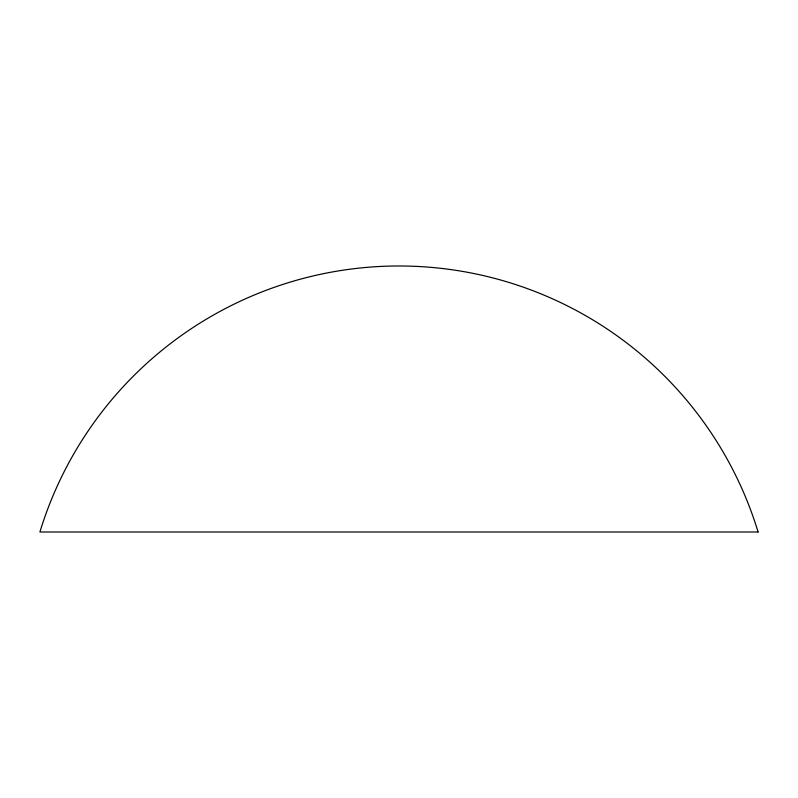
<?xml version="1.0" encoding="UTF-8"?>
<svg xmlns="http://www.w3.org/2000/svg" width="798" height="798" viewBox="0 0 798 798"><rect width="100%" height="100%" fill="white"/><g stroke="black" fill="none" stroke-linecap="round" stroke-linejoin="round"><path stroke-width="1.2" d="M758.1 531.997L39.9 531.997A375.389 375.389 0 0 1 758.1 531.997"/></g></svg>
